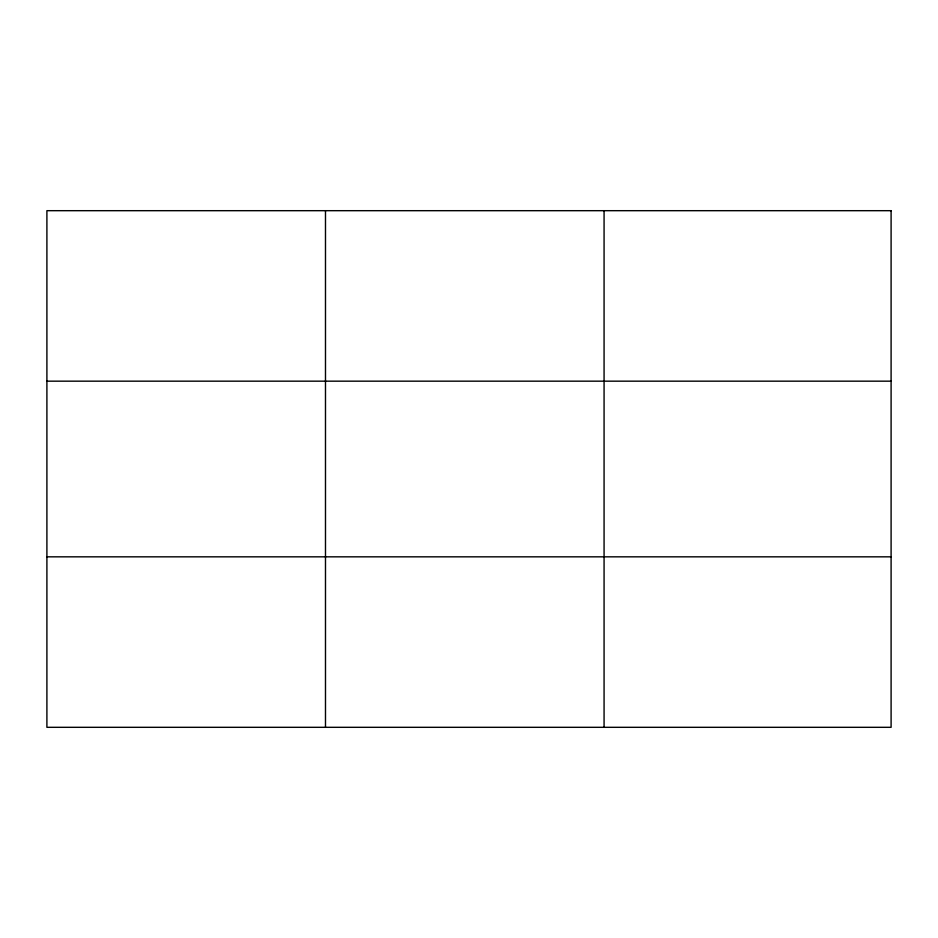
<?xml version="1.0" encoding="UTF-8"?>
<svg xmlns="http://www.w3.org/2000/svg" width="938" height="938" viewBox="0 0 938 938"><rect width="100%" height="100%" fill="white"/><g stroke="black" fill="none" stroke-linecap="round" stroke-linejoin="round"><path stroke-width="1.41" d="M325.486 210.687L325.486 727.313M604.072 210.687L604.072 727.313M46.9 381.168L891.1 381.168M46.9 556.832L891.1 556.832M891.1 210.687L891.1 727.313L46.9 727.313L46.9 210.687L891.1 210.687"/></g></svg>
